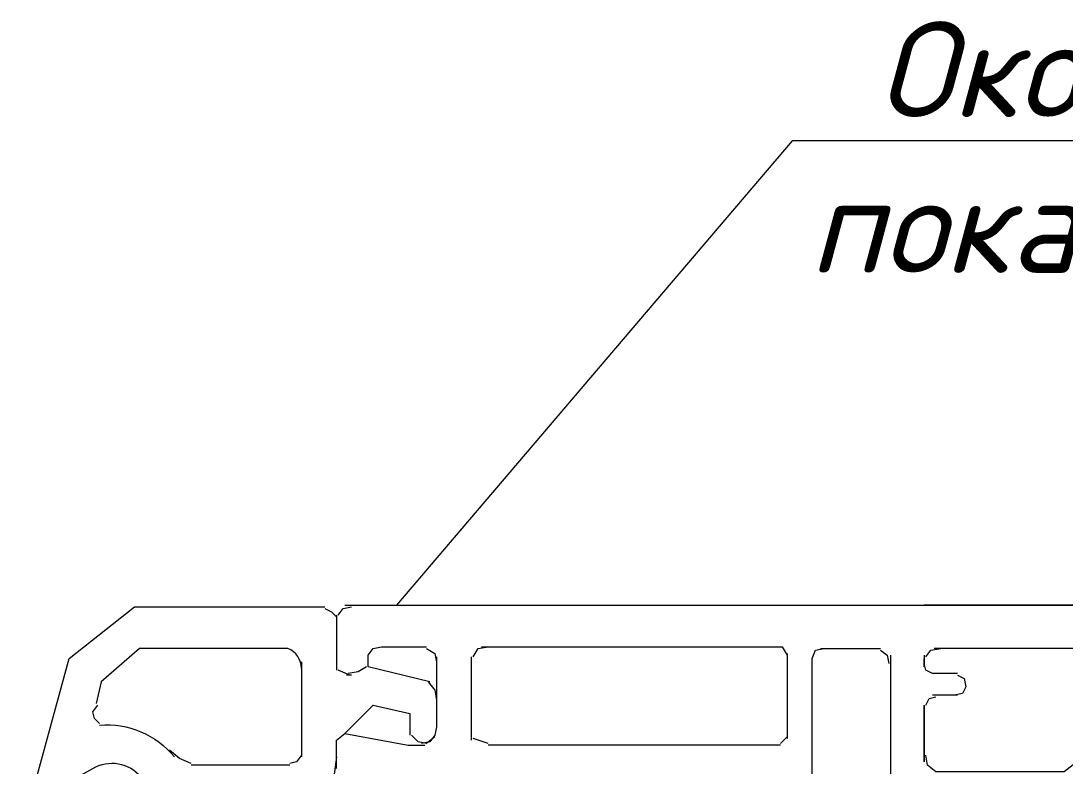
# Model space of a CAD drawing. Header units: millimetres. Extents: x 31 to 483, y 54 to 677.
# Drawn here: x 37.6 to 105.9, y 535.8 to 584.6 of the extents above; entities that cross this region are included whole.
import ezdxf

# ---------------------------------------------------------------- set-up
doc = ezdxf.new("R2010")
doc.units = ezdxf.units.MM
for name, color, linetype, lineweight in [('Заливка', 7, 'Continuous', 0), ('Линии 0.09', 7, 'Continuous', 9), ('Линии 0.18', 7, 'Continuous', 18), ('Текст', 7, 'Continuous', 18)]:
    doc.layers.add(name, color=color, linetype=linetype, lineweight=lineweight)
doc.styles.add('GOST', font='isocpeur.ttf', dxfattribs={"oblique": 15})

msp = doc.modelspace()

# ---------------------------------------------------------------- hatches: boundary and pattern name
at = {"layer": 'Заливка'}
h = msp.add_hatch(color=256, dxfattribs=at)
h.dxf.hatch_style = 1
h.paths.add_polyline_path([(103.749, 568.87), (103.639, 568.761), (103.421, 568.651), (103.093, 568.651), (103.967, 568.651), (104.076, 568.761)])

# ---------------------------------------------------------------- linework, layer by layer
at = {"layer": 'Линии 0.09'}
msp.add_lwpolyline([(148.961, 576.733), (88.022, 576.733), (62.14, 546.373)], dxfattribs=at)
at = {"layer": 'Линии 0.18'}
for p, q in [((58.208, 545.718), (58.208, 542.114)), ((87.695, 543.206), (87.695, 537.636)), ((89.879, 543.533), (93.811, 543.533)), ((55.915, 542.66), (55.915, 536.435)), ((67.054, 537.527), (67.054, 542.987)), ((59.082, 541.786), (58.318, 542.114)), ((59.191, 541.786), (58.864, 541.786)), ((98.834, 540.476), (97.196, 540.476)), ((68.146, 537.308), (67.164, 537.636)), ((87.695, 537.745), (87.258, 537.308)), ((87.258, 537.199), (68.146, 537.199)), ((58.208, 536.435), (57.99, 534.797)), ((55.151, 535.889), (48.707, 535.889))]:
    msp.add_line(p, q, dxfattribs=at)
for points in [[(41.499, 531.411), (37.568, 531.302), (40.735, 542.878), (44.994, 546.264), (57.444, 546.264)], [(57.444, 546.154), (57.881, 545.936), (58.208, 545.608), (58.208, 545.172)], [(58.318, 545.718), (58.645, 546.154), (59.191, 546.264)], [(58.754, 546.373), (110.738, 546.373), (96.65, 546.373)], [(64.324, 541.349), (60.283, 542.332), (60.283, 543.097), (60.611, 543.533), (61.157, 543.643), (64.106, 543.643)], [(64.106, 543.533), (64.652, 543.206), (64.761, 542.66)], [(67.164, 542.987), (67.491, 543.533), (68.146, 543.643)], [(67.71, 543.643), (87.367, 543.643), (87.695, 543.097)], [(89.333, 523.33), (89.333, 542.878), (89.551, 543.424), (90.097, 543.533)], [(93.811, 543.424), (94.247, 543.097), (94.357, 542.551)], [(94.466, 543.097), (94.466, 523.33), (94.466, 528.899)], [(96.65, 543.097), (96.65, 542.332), (96.65, 542.878)], [(96.759, 542.987), (97.087, 543.424), (97.742, 543.533)], [(113.468, 541.786), (110.519, 543.533), (97.305, 543.533)], [(64.761, 542.987), (64.761, 538.401), (64.652, 537.855), (64.324, 537.418), (63.778, 537.308)], [(98.834, 541.895), (97.196, 541.895), (96.759, 542.114), (96.65, 542.551), (96.65, 542.332)], [(60.174, 542.332), (59.628, 542.004), (58.973, 541.895)], [(113.14, 541.895), (113.468, 541.677), (113.359, 541.349), (105.823, 535.452), (97.414, 535.452), (96.868, 535.889), (96.759, 536.544)], [(98.834, 541.786), (99.271, 541.568), (99.38, 541.022), (99.162, 540.585), (98.616, 540.476)], [(64.215, 541.349), (64.652, 540.803), (64.761, 540.148)], [(96.759, 539.82), (96.978, 540.257), (97.414, 540.366)], [(42.701, 538.619), (42.373, 538.947), (42.264, 539.383), (42.591, 539.82)], [(58.754, 537.964), (60.611, 539.82), (63.014, 539.274), (63.014, 537.855)], [(58.208, 535.67), (58.208, 537.527), (58.754, 537.964)], [(58.754, 537.964), (62.904, 537.199), (63.996, 537.199)], [(64.652, 537.745), (64.106, 537.308), (63.56, 537.418), (63.123, 537.855)], [(55.915, 536.981), (55.915, 536.544), (55.587, 536.107), (55.151, 535.998)], [(48.707, 535.998), (47.943, 536.326), (47.287, 536.872)]]:
    msp.add_lwpolyline(points, dxfattribs=at)
for points in [[(55.915, 542.223, 0.302768), (55.041, 543.533), (45.322, 543.533), (42.81, 541.349), (42.482, 539.929)], [(42.701, 538.51, -0.247288), (47.615, 536.435)], [(40.735, 533.705), (41.063, 534.469), (41.499, 535.234), (42.264, 535.67, -0.374415), (45.431, 535.124), (45.977, 534.469), (46.195, 533.595)]]:
    msp.add_lwpolyline(points, format="xyb", dxfattribs=at)
msp.add_lwpolyline([(96.65, 536.107), (96.65, 539.82)], close=True, dxfattribs=at)

# ---------------------------------------------------------------- texts
at = {"layer": 'Текст', "style": 'GOST', "oblique": 15}
for s, p in [('Оконный блок', (93.592, 578.298)), ('показан условно', (89.115, 568.105))]:
    msp.add_text(s, height=6.25, dxfattribs=at).set_placement(p)

doc.saveas('drawing.dxf')
